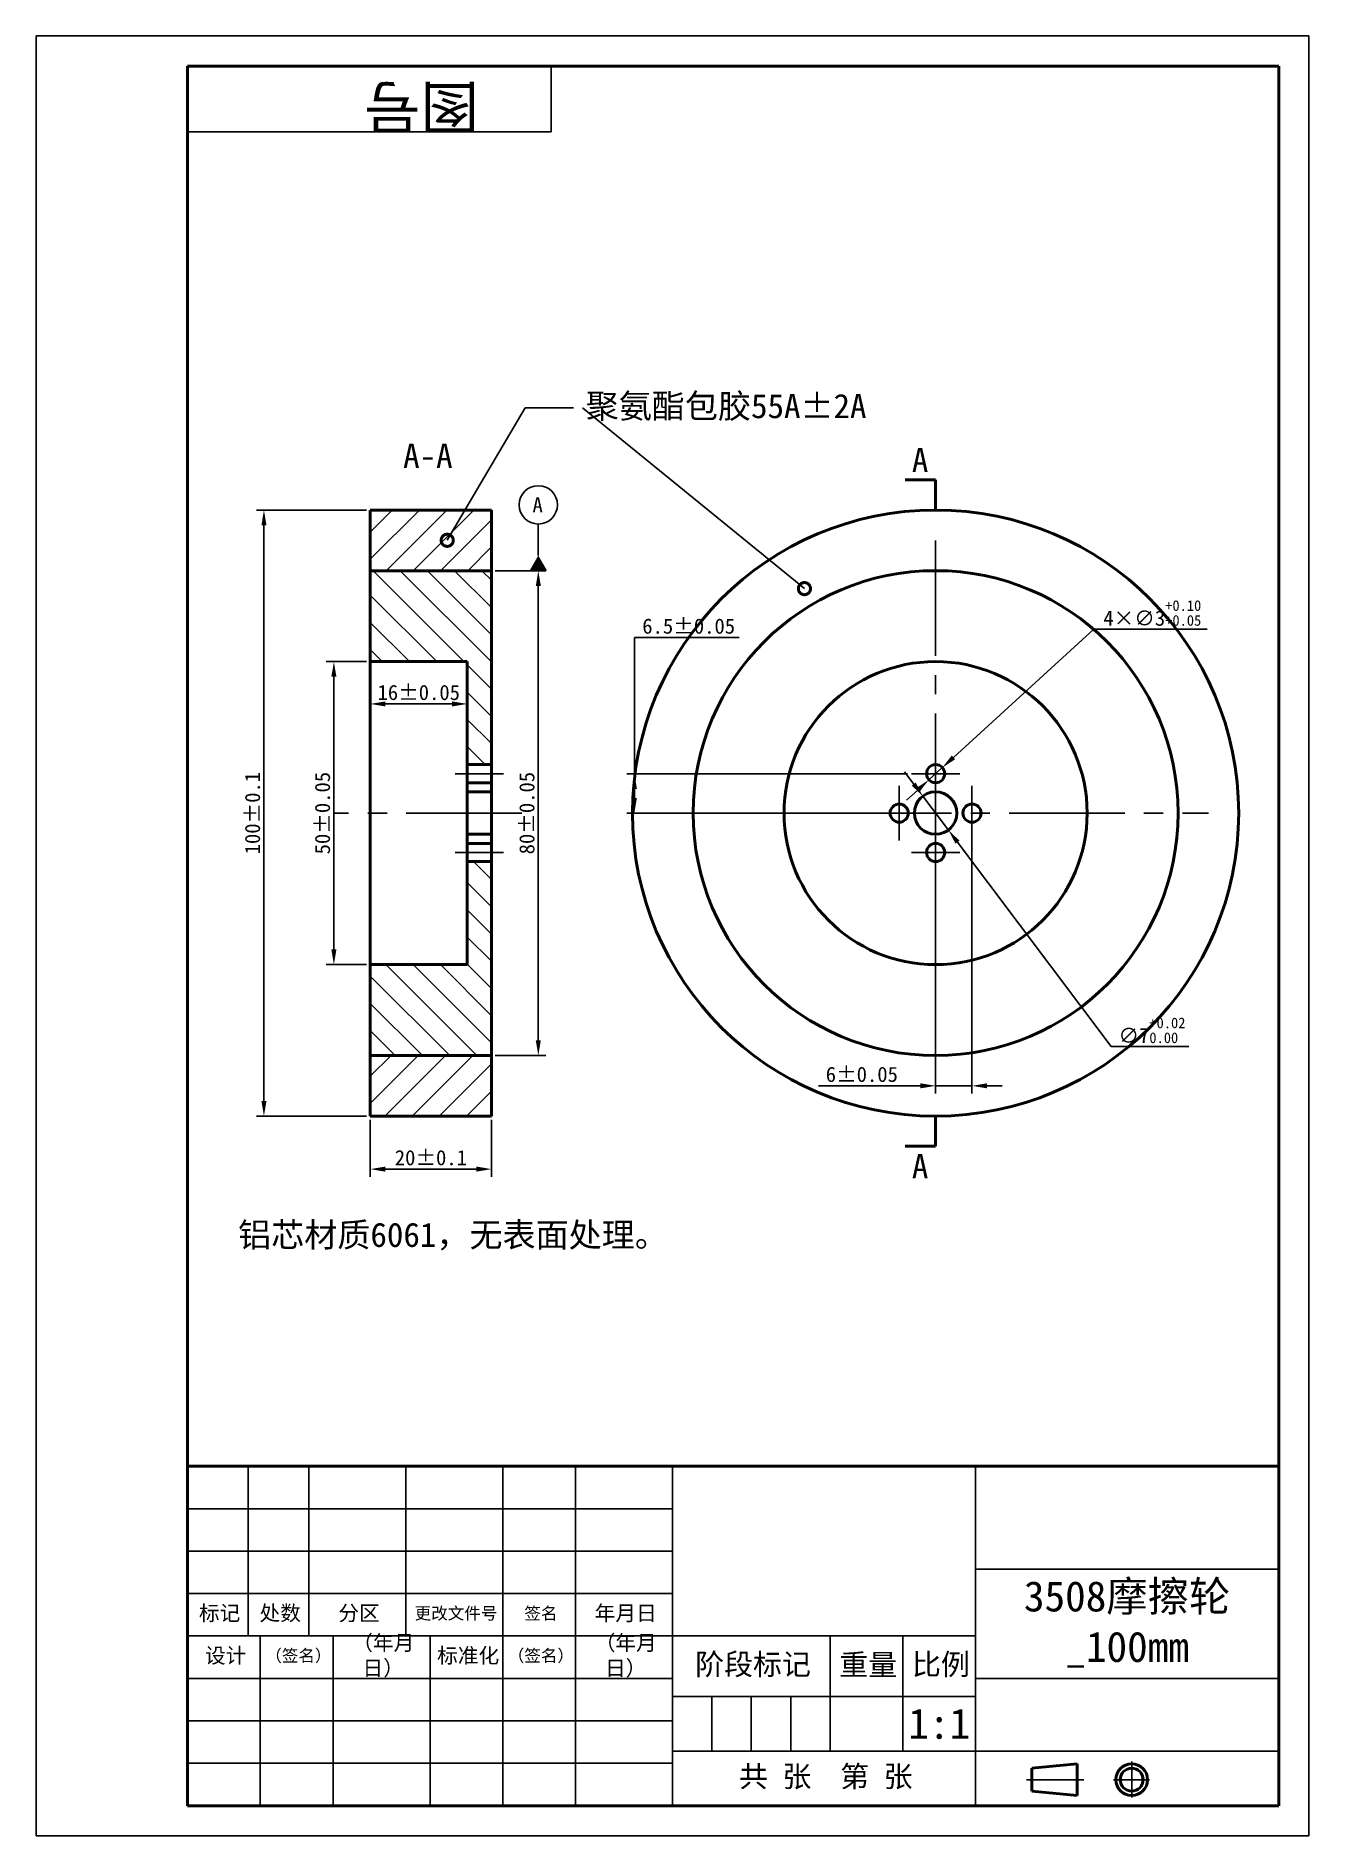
# Model space of a CAD drawing. Header units: millimetres. Extents: x 544984 to 545194, y 465991 to 466288.
import ezdxf
from ezdxf import colors
from ezdxf.entities.mleader import LeaderData, LeaderLine
from ezdxf.math import Vec2, Vec3

# ---------------------------------------------------------------- set-up
doc = ezdxf.new("R2010")
doc.units = ezdxf.units.MM
doc.linetypes.add('CENTER2', pattern=[28.575, 19.05, -3.175, 3.175, -3.175])
for name, color, linetype, lineweight in [('填充', 6, 'Continuous', 25), ('标注和文字', 3, 'Continuous', 25), ('点划线', 1, 'CENTER2', 25), ('粗实线', 7, 'Continuous', 50), ('细实线', 5, 'Continuous', 25)]:
    doc.layers.add(name, color=color, linetype=linetype, lineweight=lineweight)
doc.styles.add('我的样式', font='')
doc.styles.get('我的样式').set_extended_font_data('FangSong_GB2312')
doc.dimstyles.new('ISO-25', dxfattribs={"dimtxt": 2.5, "dimasz": 2.5, "dimexe": 1.25, "dimexo": 0.625, "dimtad": 1, "dimtoh": 1, "dimdsep": 46, "dimtxsty": '我的样式', "dimcen": 2.5, "dimadec": 0, "dimazin": 0, "dimtfac": 1, "dimtmove": 0, "dimatfit": 3, "dimfxl": 1, "dimarcsym": 0})

# ---------------------------------------------------------------- blocks, each defined once
blk = doc.blocks.new('*D4')
at = {"layer": 'Defpoints', "color": 0, "transparency": 16777216}
for p in [(545130.04, 466162.65), (545134.25, 466157.06)]:
    blk.add_point(p, dxfattribs=at)
at = {"layer": '标注和文字', "color": 0, "lineweight": -2, "transparency": 16777216}
for p, q in [((545128.53, 466164.65), (545127.03, 466166.64)), ((545130.04, 466162.65), (545134.25, 466157.06)), ((545161.13, 466121.35), (545135.75, 466155.06)), ((545173.9, 466121.35), (545161.13, 466121.35))]:
    blk.add_line(p, q, dxfattribs=at)
at = {"layer": '标注和文字', "color": 0, "transparency": 16777216}
for points in [[(545128.87, 466164.9), (545128.2, 466164.4), (545130.04, 466162.65)], [(545136.08, 466155.31), (545135.42, 466154.81), (545134.25, 466157.06)]]:
    blk.add_solid(points, dxfattribs=at)
at = {"layer": '标注和文字', "color": 0, "transparency": 16777216, "insert": (545167.83, 466124.01), "char_height": 2.5, "attachment_point": 5, "style": '我的样式'}
blk.add_mtext('∅7{\\H0.7x;\\S+0.02^ 0.00;}', dxfattribs=at)
blk = doc.blocks.new('*D5')
at = {"layer": 'Defpoints', "color": 0, "transparency": 16777216}
for p in [(545128.14, 466166.35), (545082.45, 466159.85), (545128.14, 466159.85)]:
    blk.add_point(p, dxfattribs=at)
at = {"layer": '标注和文字', "color": 0, "lineweight": -2, "transparency": 16777216}
for p, q in [((545082.45, 466166.35), (545082.45, 466188.81)), ((545082.45, 466188.81), (545099.74, 466188.81)), ((545127.52, 466166.35), (545081.2, 466166.35)), ((545082.45, 466162.35), (545082.45, 466163.85)), ((545127.52, 466159.85), (545081.2, 466159.85))]:
    blk.add_line(p, q, dxfattribs=at)
at = {"layer": '标注和文字', "color": 0, "transparency": 16777216}
for points in [[(545082.04, 466163.85), (545082.87, 466163.85), (545082.45, 466166.35)], [(545082.04, 466162.35), (545082.87, 466162.35), (545082.45, 466159.85)]]:
    blk.add_solid(points, dxfattribs=at)
at = {"layer": '标注和文字', "color": 0, "transparency": 16777216, "insert": (545091.41, 466190.69), "char_height": 2.5, "attachment_point": 5, "style": '我的样式'}
blk.add_mtext('6.5±0.05', dxfattribs=at)
blk = doc.blocks.new('*D6')
at = {"layer": 'Defpoints', "color": 0, "transparency": 16777216}
for p in [(545132.14, 466164.35), (545138.14, 466164.35), (545132.14, 466114.85)]:
    blk.add_point(p, dxfattribs=at)
at = {"layer": '标注和文字', "color": 0, "lineweight": -2, "transparency": 16777216}
for p, q in [((545132.14, 466163.73), (545132.14, 466113.6)), ((545138.14, 466163.73), (545138.14, 466113.6)), ((545129.64, 466114.85), (545112.8, 466114.85)), ((545138.14, 466114.85), (545132.14, 466114.85)), ((545140.64, 466114.85), (545143.14, 466114.85))]:
    blk.add_line(p, q, dxfattribs=at)
at = {"layer": '标注和文字', "color": 0, "transparency": 16777216}
for points in [[(545129.64, 466115.27), (545129.64, 466114.44), (545132.14, 466114.85)], [(545140.64, 466115.27), (545140.64, 466114.44), (545138.14, 466114.85)]]:
    blk.add_solid(points, dxfattribs=at)
at = {"layer": '标注和文字', "color": 0, "transparency": 16777216, "insert": (545119.97, 466116.73), "char_height": 2.5, "attachment_point": 5, "style": '我的样式'}
blk.add_mtext('6±0.05', dxfattribs=at)
blk = doc.blocks.new('*D12')
at = {"layer": 'Defpoints', "color": 0, "transparency": 16777216}
for p in [(545131.03, 466165.34), (545133.25, 466167.36)]:
    blk.add_point(p, dxfattribs=at)
at = {"layer": '标注和文字', "color": 0, "lineweight": -2, "transparency": 16777216}
for p, q in [((545158.22, 466190.19), (545135.09, 466169.05)), ((545176.94, 466190.19), (545158.22, 466190.19)), ((545131.03, 466165.34), (545133.25, 466167.36)), ((545129.19, 466163.65), (545127.34, 466161.97))]:
    blk.add_line(p, q, dxfattribs=at)
at = {"layer": '标注和文字', "color": 0, "transparency": 16777216}
for points in [[(545134.81, 466169.36), (545135.37, 466168.74), (545133.25, 466167.36)], [(545128.91, 466163.96), (545129.47, 466163.35), (545131.03, 466165.34)]]:
    blk.add_solid(points, dxfattribs=at)
at = {"layer": '标注和文字', "color": 0, "transparency": 16777216, "insert": (545167.89, 466192.85), "char_height": 2.5, "attachment_point": 5, "style": '我的样式'}
blk.add_mtext('4{\\fSimSun|b0|i0|c134|p2;×}∅3{\\H0.7x;\\S+0.10^ +0.05;}', dxfattribs=at)
blk = doc.blocks.new('_DotSmall')
at = {"color": 0, "linetype": 'ByBlock', "const_width": 0.5}
blk.add_lwpolyline([(-0.0625, 0, 1), (0.0625, 0, 1)], format="xyb", close=True, dxfattribs=at)
blk = doc.blocks.new('*D20')
at = {"layer": 'Defpoints', "color": 0, "transparency": 16777216}
for p in [(545038.88, 466184.85), (545032.88, 466134.85), (545038.88, 466134.85)]:
    blk.add_point(p, dxfattribs=at)
at = {"layer": '标注和文字', "color": 0, "lineweight": -2, "transparency": 16777216}
for p, q in [((545038.26, 466184.85), (545031.63, 466184.85)), ((545032.88, 466182.35), (545032.88, 466137.35)), ((545038.26, 466134.85), (545031.63, 466134.85))]:
    blk.add_line(p, q, dxfattribs=at)
at = {"layer": '标注和文字', "color": 0, "transparency": 16777216}
for points in [[(545032.46, 466182.35), (545033.3, 466182.35), (545032.88, 466184.85)], [(545032.46, 466137.35), (545033.3, 466137.35), (545032.88, 466134.85)]]:
    blk.add_solid(points, dxfattribs=at)
at = {"layer": '标注和文字', "color": 0, "transparency": 16777216, "insert": (545031.01, 466159.85), "char_height": 2.5, "attachment_point": 5, "rotation": 90, "style": '我的样式'}
blk.add_mtext('50%%P0.05', dxfattribs=at)
blk = doc.blocks.new('*D22')
at = {"layer": 'Defpoints', "color": 0, "transparency": 16777216}
for p in [(545038.88, 466209.85), (545021.34, 466109.85), (545038.88, 466109.85)]:
    blk.add_point(p, dxfattribs=at)
at = {"layer": '标注和文字', "color": 0, "lineweight": -2, "transparency": 16777216}
for p, q in [((545038.26, 466209.85), (545020.09, 466209.85)), ((545021.34, 466207.35), (545021.34, 466112.35)), ((545038.26, 466109.85), (545020.09, 466109.85))]:
    blk.add_line(p, q, dxfattribs=at)
at = {"layer": '标注和文字', "color": 0, "transparency": 16777216}
for points in [[(545020.93, 466207.35), (545021.76, 466207.35), (545021.34, 466209.85)], [(545020.93, 466112.35), (545021.76, 466112.35), (545021.34, 466109.85)]]:
    blk.add_solid(points, dxfattribs=at)
at = {"layer": '标注和文字', "color": 0, "transparency": 16777216, "insert": (545019.47, 466159.85), "char_height": 2.5, "attachment_point": 5, "rotation": 90, "style": '我的样式'}
blk.add_mtext('100%%P0.1', dxfattribs=at)
blk = doc.blocks.new('*D23')
at = {"layer": 'Defpoints', "color": 0, "transparency": 16777216}
for p in [(545038.88, 466109.85), (545058.88, 466109.85), (545058.88, 466101.11)]:
    blk.add_point(p, dxfattribs=at)
at = {"layer": '标注和文字', "color": 0, "lineweight": -2, "transparency": 16777216}
for p, q in [((545038.88, 466109.23), (545038.88, 466099.86)), ((545058.88, 466109.23), (545058.88, 466099.86)), ((545041.38, 466101.11), (545056.38, 466101.11))]:
    blk.add_line(p, q, dxfattribs=at)
at = {"layer": '标注和文字', "color": 0, "transparency": 16777216}
for points in [[(545041.38, 466101.53), (545041.38, 466100.69), (545038.88, 466101.11)], [(545056.38, 466101.53), (545056.38, 466100.69), (545058.88, 466101.11)]]:
    blk.add_solid(points, dxfattribs=at)
at = {"layer": '标注和文字', "color": 0, "transparency": 16777216, "insert": (545048.88, 466102.98), "char_height": 2.5, "attachment_point": 5, "style": '我的样式'}
blk.add_mtext('20%%P0.1', dxfattribs=at)
blk = doc.blocks.new('*D24')
at = {"layer": 'Defpoints', "color": 0, "transparency": 16777216}
for p in [(545038.88, 466184.85), (545054.88, 466184.85), (545054.88, 466177.87)]:
    blk.add_point(p, dxfattribs=at)
at = {"layer": '标注和文字', "color": 0, "lineweight": -2, "transparency": 16777216}
for p, q in [((545038.88, 466184.23), (545038.88, 466176.62)), ((545054.88, 466184.23), (545054.88, 466176.62)), ((545041.38, 466177.87), (545052.38, 466177.87))]:
    blk.add_line(p, q, dxfattribs=at)
at = {"layer": '标注和文字', "color": 0, "transparency": 16777216}
for points in [[(545041.38, 466178.28), (545041.38, 466177.45), (545038.88, 466177.87)], [(545052.38, 466178.28), (545052.38, 466177.45), (545054.88, 466177.87)]]:
    blk.add_solid(points, dxfattribs=at)
at = {"layer": '标注和文字', "color": 0, "transparency": 16777216, "insert": (545046.88, 466179.74), "char_height": 2.5, "width": 6.6036, "attachment_point": 5, "style": '我的样式'}
blk.add_mtext('16%%P0.05', dxfattribs=at)
blk = doc.blocks.new('_DatumFilled')
at = {"color": 0, "linetype": 'ByBlock'}
blk.add_solid([(0, 0.58), (-1, 0), (0, -0.58)], dxfattribs=at)
blk = doc.blocks.new('*D28')
at = {"layer": 'Defpoints', "color": 0, "transparency": 16777216}
for p in [(545058.88, 466199.85), (545058.88, 466119.85), (545066.6, 466119.85)]:
    blk.add_point(p, dxfattribs=at)
at = {"layer": '标注和文字', "color": 0, "lineweight": -2, "transparency": 16777216}
for p, q in [((545059.51, 466199.85), (545067.85, 466199.85)), ((545066.6, 466197.35), (545066.6, 466122.35)), ((545059.51, 466119.85), (545067.85, 466119.85))]:
    blk.add_line(p, q, dxfattribs=at)
at = {"layer": '标注和文字', "color": 0, "transparency": 16777216}
for points in [[(545066.19, 466197.35), (545067.02, 466197.35), (545066.6, 466199.85)], [(545066.19, 466122.35), (545067.02, 466122.35), (545066.6, 466119.85)]]:
    blk.add_solid(points, dxfattribs=at)
at = {"layer": '标注和文字', "color": 0, "transparency": 16777216, "insert": (545064.73, 466159.85), "char_height": 2.5, "attachment_point": 5, "rotation": 90, "style": '我的样式'}
blk.add_mtext('80%%P0.05', dxfattribs=at)

msp = doc.modelspace()

# ---------------------------------------------------------------- hatches: boundary and pattern name
at = {"layer": '填充', "transparency": 33554687}
h = msp.add_hatch(dxfattribs=at)
h.set_pattern_fill('ANSI31', color=256)
h.set_pattern_definition([(45, (-9.5, 0), (-2.24506403, 2.24506403), [])])
h.paths.add_polyline_path([(545054.506, 466209.853), (545038.881, 466209.853), (545038.881, 466199.853), (545058.881, 466199.853), (545058.881, 466209.853), (545054.506, 466209.853), (545051.704, 466205.08, -1), (545051.451, 466204.649, -1), (545051.704, 466205.08)])
h.paths.add_polyline_path([(545058.881, 466119.853), (545038.881, 466119.853), (545038.881, 466109.853), (545058.881, 466109.853)])
h = msp.add_hatch(dxfattribs=at)
h.set_pattern_fill('ANSI31', color=256, angle=90)
h.set_pattern_definition([(135, (-9.5, 0), (-2.24506403, -2.24506403), [])])
h.paths.add_polyline_path([(545058.881, 466199.853), (545038.881, 466199.853), (545038.881, 466184.853), (545054.881, 466184.853), (545054.881, 466167.853), (545058.881, 466167.853)])
h.paths.add_polyline_path([(545058.881, 466151.853), (545054.881, 466151.853), (545054.881, 466134.853), (545038.881, 466134.853), (545038.881, 466119.853), (545058.881, 466119.853)])
h = msp.add_hatch(dxfattribs=at)
h.set_pattern_fill('AR-SAND', color=256)
h.paths.add_polyline_path([(545068.381, 466197.264), (545067.284, 466196.519, -1), (545066.871, 466196.239, -1), (545067.284, 466196.519), (545068.381, 466197.264), (545068.381, 466199.853), (545047.381, 466199.853), (545047.381, 466192.853), (545068.381, 466192.853)])

# ---------------------------------------------------------------- linework, layer by layer
at = {"layer": '标注和文字'}
msp.add_line((545066.603, 466202.353), (545066.603, 466207.553), dxfattribs=at)
at = {"layer": '标注和文字', "linetype": 'ByBlock', "lineweight": -2}
msp.add_lwpolyline([(545110.503, 466196.89), (545073.915, 466226.731)], dxfattribs=at)
at = {"layer": '标注和文字'}
msp.add_circle((545066.603, 466210.716), 3.163, dxfattribs=at)
at = {"layer": '点划线'}
for p, q in [((545132.141, 466204.853), (545132.141, 466114.853)), ((545060.881, 466166.353), (545052.881, 466166.353)), ((545128.141, 466166.353), (545136.141, 466166.353)), ((545126.141, 466164.353), (545126.141, 466155.353)), ((545138.141, 466164.353), (545138.141, 466155.353)), ((545063.881, 466159.853), (545032.881, 466159.853)), ((545087.141, 466159.853), (545177.141, 466159.853)), ((545060.881, 466153.353), (545052.881, 466153.353)), ((545136.141, 466153.353), (545128.141, 466153.353)), ((545164.492, 466003.373), (545164.492, 465997.426)), ((545147.154, 466000.369), (545156.613, 466000.369)), ((545161.467, 466000.369), (545167.444, 466000.369))]:
    msp.add_line(p, q, dxfattribs=at)
at = {"layer": '粗实线'}
for p, q in [((545188.74, 466283.075), (545008.74, 466283.075)), ((545008.74, 466283.075), (545008.74, 465996.075)), ((545188.74, 465996.075), (545188.74, 466283.075)), ((545132.141, 466214.833), (545127.141, 466214.833)), ((545132.141, 466209.833), (545132.141, 466214.833)), ((545038.881, 466209.853), (545058.881, 466209.853)), ((545038.881, 466209.853), (545038.881, 466109.853)), ((545058.881, 466209.853), (545058.881, 466109.853)), ((545058.881, 466199.853), (545038.881, 466199.853)), ((545054.881, 466184.853), (545038.881, 466184.853)), ((545054.881, 466184.853), (545054.881, 466134.853)), ((545054.881, 466167.853), (545058.881, 466167.853)), ((545054.881, 466164.853), (545058.881, 466164.853)), ((545054.881, 466163.353), (545058.881, 466163.353)), ((545054.881, 466156.353), (545058.881, 466156.353)), ((545054.881, 466154.853), (545058.881, 466154.853)), ((545054.881, 466151.853), (545058.881, 466151.853)), ((545054.881, 466134.853), (545038.881, 466134.853)), ((545058.881, 466119.853), (545038.881, 466119.853)), ((545058.881, 466109.853), (545038.881, 466109.853)), ((545132.141, 466109.872), (545132.141, 466104.872)), ((545132.141, 466104.872), (545127.141, 466104.872)), ((545008.74, 465996.075), (545008.74, 466052.075)), ((545148.02, 466002.244), (545155.52, 466002.994)), ((545148.02, 466002.244), (545148.02, 465998.494)), ((545155.52, 466002.994), (545155.52, 465997.744)), ((545008.74, 465996.075), (545188.74, 465996.075)), ((545148.02, 465998.494), (545155.52, 465997.744))]:
    msp.add_line(p, q, dxfattribs=at)
at = {"layer": '粗实线', "color": 7, "linetype": 'Continuous', "ltscale": 5}
for p, q in [((545188.74, 466052.075), (545008.74, 466052.075)), ((545188.74, 465996.075), (545188.74, 466052.075)), ((545008.74, 465996.075), (545188.74, 465996.075))]:
    msp.add_line(p, q, dxfattribs=at)
at = {"layer": '粗实线', "color": 0, "linetype": 'Continuous', "ltscale": 5}
msp.add_line((545008.74, 465996.075), (545008.74, 466052.075), dxfattribs=at)
at = {"layer": '粗实线'}
for centre, radius in [((545132.141, 466159.853), 50), ((545132.141, 466159.853), 40), ((545132.141, 466159.853), 25), ((545132.141, 466166.353), 1.5), ((545132.141, 466159.853), 3.5), ((545126.141, 466159.853), 1.5), ((545138.141, 466159.853), 1.5), ((545132.141, 466153.353), 1.5), ((545164.492, 466000.369), 2.625), ((545164.492, 466000.369), 1.875)]:
    msp.add_circle(centre, radius, dxfattribs=at)
at = {"layer": '细实线'}
for p, q in [((545193.74, 466288.075), (544983.74, 466288.075)), ((544983.74, 466288.075), (544983.74, 465991.075)), ((545193.74, 465991.075), (545193.74, 466288.075)), ((545068.74, 466283.075), (545068.74, 466272.275)), ((545068.74, 466272.275), (545008.74, 466272.275)), ((544983.74, 465991.075), (545193.74, 465991.075))]:
    msp.add_line(p, q, dxfattribs=at)
at = {"layer": '细实线', "color": 5, "linetype": 'Continuous', "ltscale": 5}
for p, q in [((545018.74, 466024.075), (545018.74, 466052.075)), ((545028.74, 466024.075), (545028.74, 466052.075)), ((545044.74, 466024.075), (545044.74, 466052.075)), ((545060.74, 465996.075), (545060.74, 466052.075)), ((545072.74, 465996.075), (545072.74, 466052.075)), ((545088.74, 465996.075), (545088.74, 466052.075)), ((545138.74, 465996.075), (545138.74, 466052.075)), ((545008.74, 466045.075), (545088.74, 466045.075)), ((545008.74, 466038.075), (545088.74, 466038.075)), ((545138.74, 466035.075), (545188.74, 466035.075)), ((545008.74, 466031.075), (545088.74, 466031.075)), ((545008.74, 466024.075), (545138.74, 466024.075)), ((545020.74, 465996.075), (545020.74, 466024.075)), ((545032.74, 465996.075), (545032.74, 466024.075)), ((545048.74, 465996.075), (545048.74, 466024.075)), ((545114.74, 466005.075), (545114.74, 466024.075)), ((545126.74, 466005.075), (545126.74, 466024.075)), ((545008.74, 466017.075), (545088.74, 466017.075)), ((545138.74, 466017.075), (545188.74, 466017.075)), ((545088.74, 466014.075), (545138.74, 466014.075)), ((545095.24, 466005.075), (545095.24, 466014.075)), ((545101.74, 466005.075), (545101.74, 466014.075)), ((545108.24, 466005.075), (545108.24, 466014.075)), ((545008.74, 466010.075), (545088.74, 466010.075)), ((545088.74, 466005.075), (545188.74, 466005.075)), ((545008.74, 466003.075), (545088.74, 466003.075))]:
    msp.add_line(p, q, dxfattribs=at)

# ---------------------------------------------------------------- block references
at = {"layer": '标注和文字', "xscale": 2.5, "yscale": 2.5, "zscale": 2.5, "rotation": 270}
msp.add_blockref('_DatumFilled', (545066.603, 466199.853), dxfattribs=at)
at = {"layer": '标注和文字', "lineweight": -2, "xscale": 4, "yscale": 4, "zscale": 4, "rotation": 319.215699280105}
msp.add_blockref('_DotSmall', (545110.503, 466196.89), dxfattribs=at)

# ---------------------------------------------------------------- texts
at = {"insert": (545056.788, 466272.771), "char_height": 7, "width": 111.62314, "attachment_point": 1, "rotation": 180, "style": '我的样式'}
msp.add_mtext('图号', dxfattribs=at)
at = {"layer": '标注和文字', "style": '我的样式'}
for s, width, insert, char_height, attachment_point in [('A', 3.68909, (545065.647, 466211.973), 2.5, 1), ('{\\fSimSun|b0|i0|c134|p2;铝芯材质}6061{\\fSimSun|b0|i0|c134|p2;，无表面处理。}', 81.10674, (545017.081, 466092.27), 4, 1), ('1:1', 12, (545132.74, 466009.575), 5, 5)]:
    msp.add_mtext_dynamic_manual_height_columns(s, width=width, gutter_width=12.5, heights=[0], dxfattribs=dict(at, insert=insert, char_height=char_height, attachment_point=attachment_point))
at = {"layer": '标注和文字', "attachment_point": 5, "style": '我的样式'}
for s, insert, char_height, width in [('{\\fSimSun|b0|i0|c134|p2;3508摩擦轮_100mm}', (545163.74, 466025.983), 5, 50), ('{\\fFangSong_GB2312|b0|i0|c134|p49;标记}', (545014.025, 466027.726), 2.5, 10), ('{\\fFangSong_GB2312|b0|i0|c134|p49;处数}', (545024.025, 466027.726), 2.5, 10), ('{\\fFangSong_GB2312|b0|i0|c134|p49;分区}', (545037.025, 466027.716), 2.5, 16), ('更改文件号', (545053.025, 466027.707), 2, 16), ('{\\fFangSong_GB2312|b0|i0|c134|p49;签名}', (545067.025, 466027.707), 2, 12), ('年月日', (545081.025, 466027.707), 2.5, 16), ('{\\fFangSong_GB2312|b0|i0|c134|p49;（年月日）}', (545041.025, 466020.707), 2.5, 16), ('（年月日）', (545081.025, 466020.707), 2.5, 16), ('{\\fFangSong_GB2312|b0|i0|c134|p49;设计}', (545015.025, 466020.707), 2.5, 12), ('{\\fFangSong_GB2312|b0|i0|c134|p49;（签名）}', (545027.025, 466020.707), 2, 12), ('{\\fFangSong_GB2312|b0|i0|c134|p49;标准化}', (545055.025, 466020.707), 2.5, 12), ('{\\fFangSong_GB2312|b0|i0|c134|p49;（签名）}', (545067.025, 466020.707), 2, 12), ('阶段标记', (545102.025, 466019.207), 3.5, 50), ('重量', (545121.025, 466019.207), 3.5, 50), ('比例', (545133.025, 466019.207), 3.5, 50), ('{\\fFangSong_GB2312|b0|i0|c134|p49;共 张  第 张}', (545114.025, 466000.707), 3.5, 50)]:
    msp.add_mtext(s, dxfattribs=dict(at, insert=insert, char_height=char_height, width=width))
at = {"layer": '粗实线', "char_height": 4, "attachment_point": 5, "style": '我的样式'}
for s, width, insert in [('A-A', 21, (545048.381, 466218.82)), ('A', 5.11065, (545129.586, 466218.12)), ('A', 5.11065, (545129.586, 466101.586))]:
    msp.add_mtext_dynamic_manual_height_columns(s, width=width, gutter_width=12.5, heights=[0], dxfattribs=dict(at, insert=insert))

# ---------------------------------------------------------------- dimensions: what is measured, and where the dimension line sits
at = {"layer": '标注和文字'}
for base, p1, p2, text, picture, middle in [((545021.342, 466109.853), (545038.881, 466209.853), (545038.881, 466109.853), '<>%%P0.1', '*D22', (545021.342, 466159.853)), ((545082.453, 466159.853), (545128.141, 466166.353), (545128.141, 466159.853), '<>±0.05', '*D5', (545091.411, 466188.812)), ((545032.881, 466134.853), (545038.881, 466184.853), (545038.881, 466134.853), '<>%%P0.05', '*D20', (545032.881, 466159.853))]:
    dim = msp.add_linear_dim(base=base, p1=p1, p2=p2, angle=90, text=text, dimstyle='ISO-25', dxfattribs=at)
    dim.commit()
    dim.dimension.update_dxf_attribs({"geometry": picture, "text_midpoint": middle, "dimtype": 160})
dim = msp.add_linear_dim(base=(545066.603, 466119.853), p1=(545058.881, 466199.853), p2=(545058.881, 466119.853), angle=90, text='<>%%P0.05', dimstyle='ISO-25', override={"dimldrblk": 'DatumFilled'}, dxfattribs=at)
dim.commit()
dim.dimension.update_dxf_attribs({"geometry": '*D28', "text_midpoint": (545064.728, 466159.853)})
for p1, p2, text, picture, middle in [((545131.034, 466165.341), (545133.248, 466167.365), '4{\\fSimSun|b0|i0|c134|p2;×}<>{\\H0.7x;\\S+0.10^ +0.05;}', '*D12', (545167.891, 466190.186)), ((545130.036, 466162.649), (545134.246, 466157.057), '<>{\\H0.7x;\\S+0.02^ 0.00;}', '*D4', (545167.827, 466121.347))]:
    dim = msp.add_diameter_dim_2p(p1=p1, p2=p2, text=text, dimstyle='ISO-25', dxfattribs=at)
    dim.commit()
    dim.dimension.update_dxf_attribs({"geometry": picture, "text_midpoint": middle, "dimtype": 163})
dim = msp.add_linear_dim(base=(545054.881, 466177.865), p1=(545038.881, 466184.853), p2=(545054.881, 466184.853), text='<>%%P0.05', dimstyle='ISO-25', dxfattribs=at)
dim.commit()
dim.dimension.update_dxf_attribs({"geometry": '*D24', "text_midpoint": (545046.881, 466177.865), "dimtype": 160})
for base, p1, p2, text, picture, middle in [((545132.141, 466114.853), (545138.141, 466164.353), (545132.141, 466164.353), '<>±0.05', '*D6', (545119.969, 466116.728)), ((545058.881, 466101.11), (545038.881, 466109.853), (545058.881, 466109.853), '<>%%P0.1', '*D23', (545048.881, 466102.985))]:
    dim = msp.add_linear_dim(base=base, p1=p1, p2=p2, text=text, dimstyle='ISO-25', dxfattribs=at)
    dim.commit()
    dim.dimension.update_dxf_attribs({"geometry": picture, "text_midpoint": middle})

# ---------------------------------------------------------------- leaders
ml = msp.add_multileader_mtext('Standard', dxfattribs=at)
ml.set_content('{\\fSimSun|b0|i0|c134|p2;聚氨酯包胶}55A±2A', color=256, style='我的样式')
ml.set_leader_properties()
ml.set_arrow_properties(name='DOTSMALL')
ml.build(insert=Vec2(0, 0))
ctx = ml.context
ctx.base_point, ctx.plane_origin = Vec3(545072.415, 466226.731), Vec3(545051.61, 466188.871)
notes = []
notes.append((ctx, [(0, (1, 1, 0), (545064.415, 466226.731), (1, 0), 8, [(0, [(545051.577, 466204.864)], 0, [])])]))
ctx.mtext.insert, ctx.mtext.flow_direction = Vec3(545074.415, 466229.022), 5
for ctx, leaders in notes:
    for number, flags, end, landing, length, lines in leaders:
        leader = LeaderData()
        leader.index, (leader.has_last_leader_line, leader.has_dogleg_vector, leader.attachment_direction) = number, flags
        leader.last_leader_point, leader.dogleg_vector, leader.dogleg_length = Vec3(end), Vec3(landing), length
        for number, points, colour, breaks in lines:
            line = LeaderLine()
            line.index, line.vertices, line.color, line.breaks = number, Vec3.list(points), colors.encode_raw_color(colour), breaks
            leader.lines.append(line)
        ctx.leaders.append(leader)

doc.saveas('drawing.dxf')
